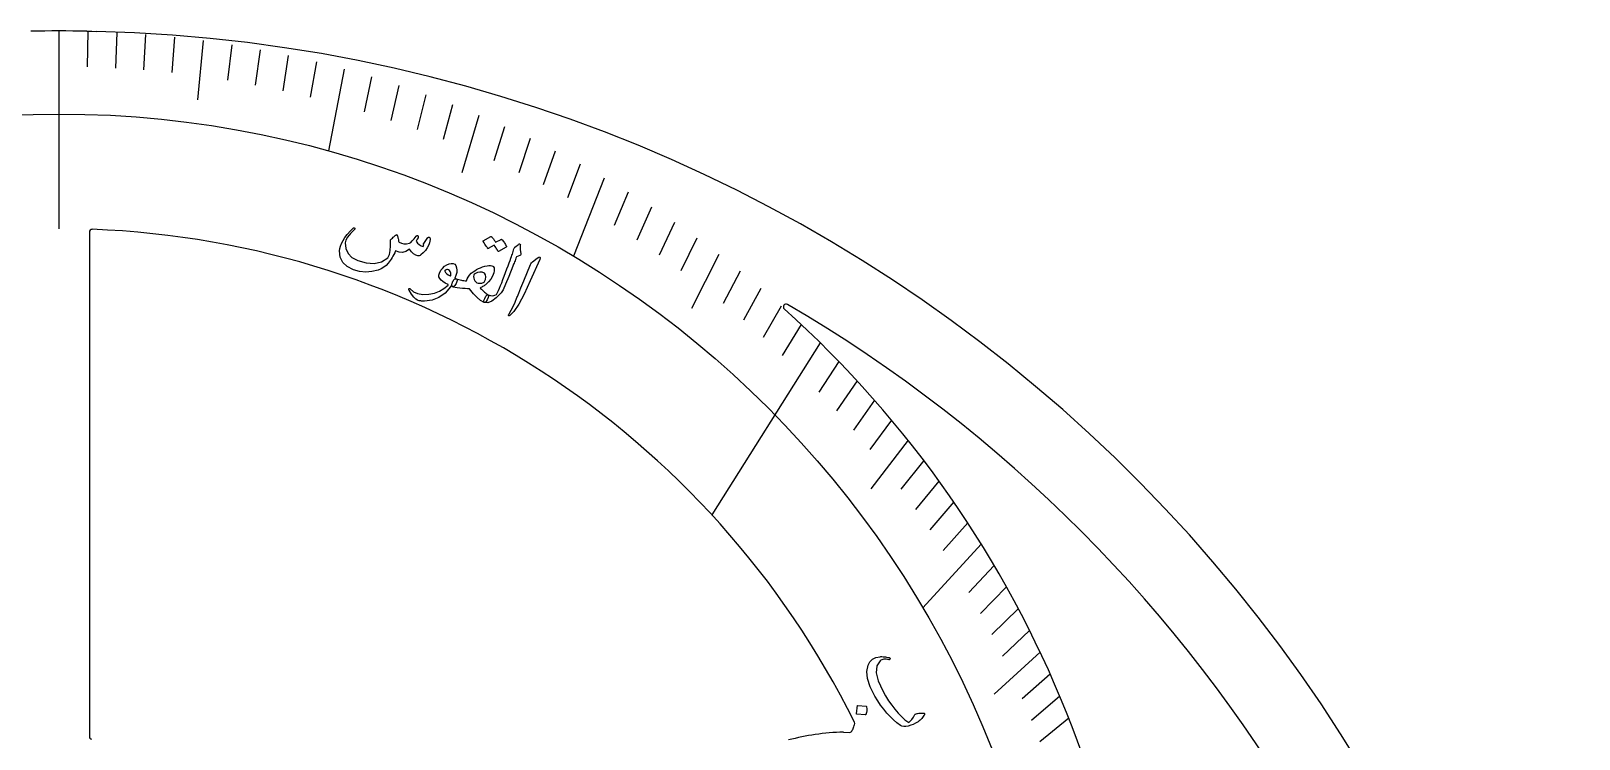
# Model space of a CAD drawing. Header units: millimetres. Extents: x -135 to 135, y -135 to 135.
# Drawn here: x -2.5 to 135, y 72.2 to 135 of the extents above; entities that cross this region are included whole.
import ezdxf

# ---------------------------------------------------------------- set-up
doc = ezdxf.new("R2010")
doc.units = ezdxf.units.MM
for name, color, linetype in [('CUT_INNER', 6, 'Continuous'), ('CUT_OUTER', 1, 'Continuous'), ('ENGRAVE', 7, 'Continuous'), ('ENGRAVE_FINE', 8, 'Continuous'), ('TEXT', 5, 'Continuous')]:
    doc.layers.add(name, color=color, linetype=linetype)

msp = doc.modelspace()

# ---------------------------------------------------------------- linework, layer by layer
at = {"layer": 'CUT_INNER'}
for points in [[(2.7, 117.14), (2.7, 72.4)], [(70.45, 72.94), (70.46, 72.96)], [(70.6, 73.34), (70.64, 73.41)], [(69.67, 72.76), (70.2, 72.74)]]:
    msp.add_lwpolyline(points, dxfattribs=at)
for centre, radius, start, end in [((2.95, 117.14), 0.25, 87.7148, 180), ((0, 38.58), 78.87, 26.399, 87.8497), ((64.58, 110.51), 0.25, 59.5898, 227.9883), ((0, 38.58), 96.42, 355.6804, 48.0842), ((0, 0), 128.25, 1.0549, 59.6987), ((70.21, 72.99), 0.25, 268.4008, 347.7711), ((72.41, 72.44), 2.02, 153.5351, 165.1321), ((70.42, 73.53), 0.25, 330.8961, 26.543), ((2.95, 72.4), 0.25, 180, 259.1669), ((70.19, 51.75), 21.02, 98.2643, 104.8555), ((69.99, 53.24), 19.52, 90.9507, 98.3244)]:
    msp.add_arc(centre, radius, start, end, dxfattribs=at)
at = {"layer": 'CUT_OUTER'}
msp.add_lwpolyline([(2.48, 134.98), (2.93, 134.97), (3.31, 134.96)], dxfattribs=at)
for start, end in [(88.9453, 91.0547), (0.7034, 88.5941)]:
    msp.add_arc((0, 0), 135, start, end, dxfattribs=at)
at = {"layer": 'ENGRAVE'}
for points in [[(0, 135), (0, 117.45)], [(25.32, 131.62), (23.93, 124.35)], [(48.43, 121.95), (45.68, 115.02)], [(67.61, 107.32), (57.98, 92.04)], [(81.91, 89.46), (76.72, 83.79)]]:
    msp.add_lwpolyline(points, dxfattribs=at)
msp.add_circle((0, 38.58), 89.05, dxfattribs=at)
at = {"layer": 'ENGRAVE_FINE'}
for points in [[(2.57, 134.97), (2.51, 131.81)], [(5.14, 134.86), (5.02, 131.71)], [(7.7, 134.69), (7.52, 131.54)], [(10.26, 134.45), (10.02, 131.3)], [(12.81, 134.15), (12.31, 128.9)], [(15.34, 133.77), (14.98, 130.63)], [(17.86, 133.33), (17.44, 130.2)], [(20.37, 132.82), (19.89, 129.7)], [(22.86, 132.25), (22.32, 129.13)], [(27.77, 130.92), (27.11, 127.81)], [(30.19, 130.15), (29.47, 127.06)], [(32.58, 129.33), (31.8, 126.25)], [(34.94, 128.45), (34.11, 125.38)], [(37.28, 127.5), (35.79, 122.42)], [(39.58, 126.5), (38.63, 123.46)], [(41.85, 125.45), (40.84, 122.42)], [(44.08, 124.33), (43.01, 121.33)], [(46.28, 123.17), (45.15, 120.18)], [(50.55, 120.69), (49.31, 117.74)], [(52.63, 119.37), (51.33, 116.44)], [(54.66, 118.01), (53.31, 115.1)], [(56.65, 116.61), (55.24, 113.72)], [(58.59, 115.16), (56.16, 110.38)], [(60.49, 113.67), (58.98, 110.82)], [(62.34, 112.14), (60.78, 109.32)], [(64.15, 110.57), (62.53, 107.78)], [(65.9, 108.96), (64.23, 106.2)], [(69.27, 105.65), (67.49, 102.94)], [(70.88, 103.95), (69.05, 101.27)], [(72.43, 102.22), (70.55, 99.57)], [(73.94, 100.47), (72.01, 97.84)], [(75.4, 98.68), (72.1, 94.36)], [(76.8, 96.88), (74.77, 94.32)], [(78.15, 95.05), (76.08, 92.53)], [(79.46, 93.2), (77.33, 90.71)], [(80.71, 91.34), (78.53, 88.88)], [(83.05, 87.56), (80.79, 85.17)], [(84.15, 85.65), (81.84, 83.3)], [(85.2, 83.73), (82.84, 81.42)], [(86.19, 81.8), (83.79, 79.52)], [(87.14, 79.86), (83.06, 76.13)], [(88.03, 77.91), (85.55, 75.72)], [(88.88, 75.96), (86.36, 73.8)], [(89.68, 74), (87.11, 71.89)]]:
    msp.add_lwpolyline(points, dxfattribs=at)
at = {"layer": 'TEXT'}
for points in [[(32.77, 116.66), (32.8, 116.68), (32.82, 116.7), (32.85, 116.71), (32.88, 116.7), (32.91, 116.68), (32.94, 116.66), (32.95, 116.63), (32.96, 116.59), (32.96, 116.48), (32.94, 116.34), (32.9, 116.19), (32.84, 116.02), (32.7, 115.75), (32.54, 115.51), (32.35, 115.3), (32.13, 115.12), (32.07, 115.08), (32, 115.05), (31.94, 115.04), (31.88, 115.05), (31.69, 115.11), (31.49, 115.23), (31.31, 115.4), (31.12, 115.63), (30.81, 115.43), (30.5, 115.34), (30.2, 115.36), (29.89, 115.48), (29.82, 115.32), (29.74, 115.16), (29.66, 115.02), (29.58, 114.88), (29.5, 114.75), (29.41, 114.62), (29.32, 114.5), (29.23, 114.39), (29.05, 114.19), (28.84, 114.03), (28.61, 113.89), (28.35, 113.78), (27.79, 113.64), (27.24, 113.6), (26.69, 113.65), (26.16, 113.8), (25.59, 114.09), (25.2, 114.46), (24.97, 114.93), (24.9, 115.5), (24.93, 115.69), (25, 115.9), (25.09, 116.14), (25.23, 116.39), (25.4, 116.67), (25.61, 116.95), (25.86, 117.23), (26.14, 117.51), (26.16, 117.53), (26.18, 117.54), (26.2, 117.54), (26.22, 117.53), (26.25, 117.52), (26.26, 117.51), (26.28, 117.5), (26.29, 117.48), (26.29, 117.45), (26.28, 117.43), (26.27, 117.41), (26.26, 117.39), (25.89, 117.01), (25.63, 116.69), (25.48, 116.42), (25.42, 116.21), (25.47, 115.68), (25.67, 115.24), (26.02, 114.89), (26.53, 114.62), (27.29, 114.41), (27.99, 114.37), (28.64, 114.52), (29.22, 114.85), (29.34, 115.17), (29.42, 115.52), (29.45, 115.92), (29.44, 116.35), (29.44, 116.39), (29.44, 116.43), (29.45, 116.46), (29.47, 116.48), (29.54, 116.55), (29.62, 116.62), (29.68, 116.69), (29.75, 116.74), (29.81, 116.8), (29.86, 116.84), (29.91, 116.88), (29.96, 116.91), (29.98, 116.92), (30, 116.93), (30.02, 116.91), (30.03, 116.89), (30.04, 116.88), (30.05, 116.86), (30.06, 116.83), (30.07, 116.79), (30.08, 116.74), (30.09, 116.69), (30.1, 116.64), (30.11, 116.57), (30.14, 116.45), (30.16, 116.35), (30.19, 116.29), (30.21, 116.26), (30.41, 116.16), (30.63, 116.12), (30.87, 116.12), (31.13, 116.18), (31.24, 116.24), (31.38, 116.36), (31.54, 116.54), (31.72, 116.79), (31.74, 116.81), (31.76, 116.82), (31.78, 116.83), (31.81, 116.84), (31.84, 116.84), (31.87, 116.83), (31.89, 116.82), (31.9, 116.8), (31.91, 116.74), (31.89, 116.64), (31.82, 116.51), (31.72, 116.34), (31.84, 116.18), (31.99, 116.05), (32.16, 115.94), (32.35, 115.86), (32.37, 115.92), (32.38, 115.97), (32.39, 116.01), (32.38, 116.04), (32.37, 116.08), (32.37, 116.1), (32.37, 116.13), (32.39, 116.15)], [(39.26, 116.5), (39.27, 116.51), (39.29, 116.51), (39.31, 116.5), (39.33, 116.49), (39.39, 116.42), (39.45, 116.35), (39.51, 116.28), (39.56, 116.21), (39.61, 116.13), (39.66, 116.05), (39.7, 115.97), (39.73, 115.89), (39.74, 115.87), (39.74, 115.85), (39.73, 115.83), (39.71, 115.82), (39.04, 115.44), (39.02, 115.43), (39.01, 115.44), (38.99, 115.46), (38.97, 115.49), (38.96, 115.51), (38.94, 115.54), (38.92, 115.59), (38.88, 115.64), (38.84, 115.71), (38.79, 115.79), (38.73, 115.88), (38.66, 115.98), (38.13, 115.68), (38.11, 115.67), (38.09, 115.68), (38.08, 115.7), (38.06, 115.73), (38.05, 115.75), (38.02, 115.79), (37.99, 115.85), (37.95, 115.91), (37.89, 116), (37.83, 116.09), (37.76, 116.21), (37.67, 116.33), (37.66, 116.35), (37.66, 116.36), (37.67, 116.37), (37.68, 116.38), (38.35, 116.75), (38.36, 116.75), (38.38, 116.75), (38.4, 116.75), (38.42, 116.73), (38.47, 116.68), (38.53, 116.62), (38.58, 116.56), (38.62, 116.5), (38.66, 116.44), (38.7, 116.38), (38.74, 116.31), (38.77, 116.25)], [(40.49, 115.8), (40.61, 115.9), (40.7, 115.97), (40.77, 116.03), (40.81, 116.07), (40.84, 116.09), (40.87, 116.1), (40.9, 116.1), (40.93, 116.09), (40.95, 116.07), (40.97, 116.05), (40.98, 116.01), (40.97, 115.97), (40.95, 115.78), (40.95, 115.59), (40.98, 115.41), (41.02, 115.24), (41.03, 115.19), (41.02, 115.15), (40.98, 115.11), (40.92, 115.08), (40.62, 114.94), (40.58, 114.83), (40.54, 114.72), (40.5, 114.61), (40.46, 114.51), (40.42, 114.4), (40.38, 114.3), (40.34, 114.2), (40.3, 114.11), (39.96, 113.21), (39.67, 112.52), (39.44, 112.03), (39.27, 111.75), (38.84, 111.3), (38.45, 111.01), (38.1, 110.88), (37.77, 110.9), (37.76, 110.91), (37.76, 110.91), (37.75, 110.91), (37.74, 110.92), (37.72, 110.98), (37.74, 111.09), (37.81, 111.25), (37.92, 111.46), (37.96, 111.53), (38.01, 111.57), (38.07, 111.59), (38.12, 111.58), (38.33, 111.52), (38.53, 111.5), (38.71, 111.54), (38.87, 111.62), (38.95, 111.78), (39.03, 111.96), (39.12, 112.17), (39.22, 112.41), (39.32, 112.66), (39.43, 112.94), (39.54, 113.24), (39.66, 113.56), (39.78, 113.88), (39.89, 114.16), (39.98, 114.42), (40.06, 114.64), (40.13, 114.83), (40.18, 114.99), (40.23, 115.11), (40.27, 115.2), (40.41, 115.67), (40.43, 115.72), (40.45, 115.75), (40.47, 115.78), (40.49, 115.8)], [(34.76, 112.29), (34.29, 111.74), (33.75, 111.35), (33.14, 111.11), (32.47, 111.02), (32.38, 111.02), (32.29, 111.02), (32.21, 111.03), (32.13, 111.04), (32.05, 111.05), (31.98, 111.06), (31.91, 111.08), (31.84, 111.1), (31.69, 111.2), (31.52, 111.38), (31.32, 111.64), (31.09, 111.99), (31.07, 112.03), (31.06, 112.07), (31.07, 112.1), (31.09, 112.13), (31.12, 112.14), (31.14, 112.14), (31.17, 112.13), (31.2, 112.1), (31.48, 111.85), (31.85, 111.69), (32.31, 111.62), (32.86, 111.64), (33.35, 111.73), (33.79, 111.9), (34.19, 112.13), (34.56, 112.44), (34.56, 112.46), (34.56, 112.47), (34.56, 112.48), (34.55, 112.49), (34.3, 112.63), (34.09, 112.76), (33.93, 112.89), (33.81, 113.02), (33.74, 113.17), (33.73, 113.33), (33.78, 113.51), (33.89, 113.71), (33.9, 113.74), (33.92, 113.77), (33.94, 113.79), (33.96, 113.82), (33.98, 113.84), (34.01, 113.87), (34.03, 113.9), (34.06, 113.93), (34.25, 114.11), (34.44, 114.24), (34.64, 114.33), (34.83, 114.37), (35.01, 114.35), (35.15, 114.29), (35.25, 114.17), (35.31, 113.99), (35.33, 113.78), (35.32, 113.55), (35.26, 113.31), (35.17, 113.05), (35.19, 113.04), (35.2, 113.03), (35.22, 113.03), (35.23, 113.02), (35.25, 113.02), (35.26, 113.01), (35.27, 113.01), (35.29, 113), (35.34, 112.96), (35.36, 112.91), (35.36, 112.84), (35.34, 112.76), (35.31, 112.67), (35.27, 112.59), (35.22, 112.5), (35.16, 112.42), (35.09, 112.36), (35.04, 112.32), (35, 112.3), (34.96, 112.3), (34.82, 112.37), (34.81, 112.36), (34.8, 112.34), (34.78, 112.32), (34.76, 112.29)], [(38.53, 114.13), (38.54, 114.13), (38.55, 114.12), (38.56, 114.11), (38.57, 114.11), (38.57, 114.1), (38.58, 114.1), (38.58, 114.09), (38.59, 114.08), (38.64, 113.97), (38.66, 113.84), (38.65, 113.7), (38.62, 113.54), (38.5, 113.25), (38.35, 112.98), (38.16, 112.74), (37.93, 112.53), (37.87, 112.48), (37.81, 112.44), (37.75, 112.39), (37.69, 112.35), (37.62, 112.31), (37.55, 112.27), (37.48, 112.22), (37.41, 112.18), (37.51, 112.09), (37.6, 111.99), (37.69, 111.91), (37.78, 111.83), (37.87, 111.76), (37.95, 111.69), (38.04, 111.63), (38.12, 111.58), (38.15, 111.55), (38.16, 111.5), (38.15, 111.43), (38.11, 111.34), (38.02, 111.13), (37.93, 110.99), (37.84, 110.91), (37.77, 110.9), (37.45, 111.07), (37.13, 111.33), (36.8, 111.68), (36.46, 112.12), (36.27, 112.12), (36.07, 112.14), (35.84, 112.15), (35.6, 112.18), (35.37, 112.21), (35.18, 112.24), (35.04, 112.27), (34.95, 112.31), (34.91, 112.34), (34.89, 112.38), (34.89, 112.45), (34.9, 112.54), (34.91, 112.59), (34.92, 112.63), (34.94, 112.67), (34.96, 112.72), (34.98, 112.76), (35, 112.8), (35.03, 112.84), (35.05, 112.88), (35.11, 112.94), (35.17, 112.99), (35.23, 113), (35.28, 113), (35.4, 112.96), (35.51, 112.94), (35.63, 112.91), (35.74, 112.88), (35.85, 112.86), (35.96, 112.84), (36.07, 112.82), (36.18, 112.81), (36.25, 112.99), (36.35, 113.16), (36.47, 113.33), (36.62, 113.49), (36.77, 113.61), (36.92, 113.72), (37.08, 113.82), (37.25, 113.91), (37.43, 113.99), (37.62, 114.06), (37.82, 114.11), (38.03, 114.16), (38.19, 114.18), (38.32, 114.18), (38.44, 114.16), (38.53, 114.13)], [(42.47, 114.83), (42.63, 114.92), (42.71, 114.94), (42.73, 114.87), (42.69, 114.73), (41.85, 112.81), (41.32, 111.64), (40.85, 110.74), (40.41, 110.11), (40.03, 109.74), (39.99, 109.72), (39.96, 109.71), (39.94, 109.72), (39.93, 109.74), (39.93, 109.77), (39.93, 109.81), (39.95, 109.84), (39.97, 109.89), (40.15, 110.21), (40.33, 110.55), (40.5, 110.93), (40.66, 111.34), (40.71, 111.44), (40.83, 111.72), (41.03, 112.19), (41.29, 112.83), (41.87, 114.27), (41.91, 114.34), (41.95, 114.41), (41.99, 114.46), (42.04, 114.51)], [(34.8, 113.32), (34.79, 113.5), (34.74, 113.64), (34.68, 113.75), (34.58, 113.81), (34.51, 113.82), (34.44, 113.82), (34.38, 113.81), (34.32, 113.78), (34.29, 113.76), (34.28, 113.74), (34.27, 113.71), (34.28, 113.67), (34.33, 113.56), (34.42, 113.46), (34.56, 113.37), (34.74, 113.28), (34.76, 113.27), (34.78, 113.28), (34.79, 113.3), (34.8, 113.32)], [(37.78, 113.5), (37.59, 113.58), (37.39, 113.6), (37.16, 113.56), (36.92, 113.45), (36.86, 113.4), (36.83, 113.32), (36.82, 113.21), (36.84, 113.07), (36.88, 112.93), (36.94, 112.81), (37.01, 112.72), (37.11, 112.65), (37.23, 112.61), (37.38, 112.61), (37.56, 112.63), (37.76, 112.69), (37.88, 112.95), (37.92, 113.18), (37.89, 113.36), (37.78, 113.5)], [(76.85, 74.31), (76.81, 74.23), (76.76, 74.15), (76.7, 74.07), (76.64, 73.99), (76.56, 73.91), (76.48, 73.83), (76.39, 73.76), (76.29, 73.69), (76.08, 73.56), (75.87, 73.45), (75.65, 73.37), (75.42, 73.31), (75.2, 73.27), (75.02, 73.27), (74.86, 73.3), (74.73, 73.36), (74.42, 73.6), (74.11, 73.86), (73.82, 74.15), (73.53, 74.46), (73.24, 74.8), (72.97, 75.16), (72.71, 75.55), (72.45, 75.97), (72.04, 76.79), (71.79, 77.52), (71.73, 78.15), (71.85, 78.71), (72.02, 79), (72.25, 79.23), (72.55, 79.38), (72.92, 79.46), (73, 79.47), (73.09, 79.47), (73.19, 79.46), (73.29, 79.45), (73.39, 79.44), (73.5, 79.43), (73.61, 79.4), (73.72, 79.38), (73.76, 79.37), (73.78, 79.35), (73.8, 79.33), (73.81, 79.3), (73.82, 79.28), (73.81, 79.26), (73.8, 79.24), (73.78, 79.22), (73.76, 79.2), (73.74, 79.19), (73.72, 79.19), (73.69, 79.19), (73.58, 79.22), (73.47, 79.23), (73.36, 79.24), (73.25, 79.23), (73.15, 79.22), (73.07, 79.19), (72.99, 79.15), (72.92, 79.1), (72.63, 78.64), (72.58, 78.04), (72.75, 77.31), (73.15, 76.44), (73.41, 75.98), (73.67, 75.55), (73.95, 75.15), (74.23, 74.79), (74.52, 74.45), (74.82, 74.15), (75.13, 73.87), (75.46, 73.62), (75.6, 73.73), (75.74, 73.88), (75.88, 74.09), (76.02, 74.34), (76.04, 74.36), (76.08, 74.37), (76.13, 74.39), (76.21, 74.41), (76.22, 74.41), (76.23, 74.41), (76.23, 74.41), (76.24, 74.42), (76.35, 74.44), (76.48, 74.45), (76.62, 74.46), (76.78, 74.46), (76.83, 74.45), (76.86, 74.42), (76.87, 74.38), (76.85, 74.31)], [(71.68, 75.07), (71.69, 75.06), (71.7, 75.05), (71.71, 75.04), (71.72, 75.01), (71.73, 74.84), (71.73, 74.67), (71.71, 74.5), (71.66, 74.33), (71.66, 74.32), (71.64, 74.3), (71.63, 74.3), (71.61, 74.3), (70.86, 74.35), (70.84, 74.35), (70.83, 74.37), (70.82, 74.39), (70.83, 74.42), (70.84, 74.45), (70.84, 74.5), (70.85, 74.56), (70.86, 74.63), (70.87, 74.72), (70.88, 74.83), (70.89, 74.96), (70.9, 75.1), (70.91, 75.12), (70.92, 75.13), (70.93, 75.14), (70.94, 75.14)]]:
    msp.add_lwpolyline(points, close=True, dxfattribs=at)

doc.saveas('drawing.dxf')
